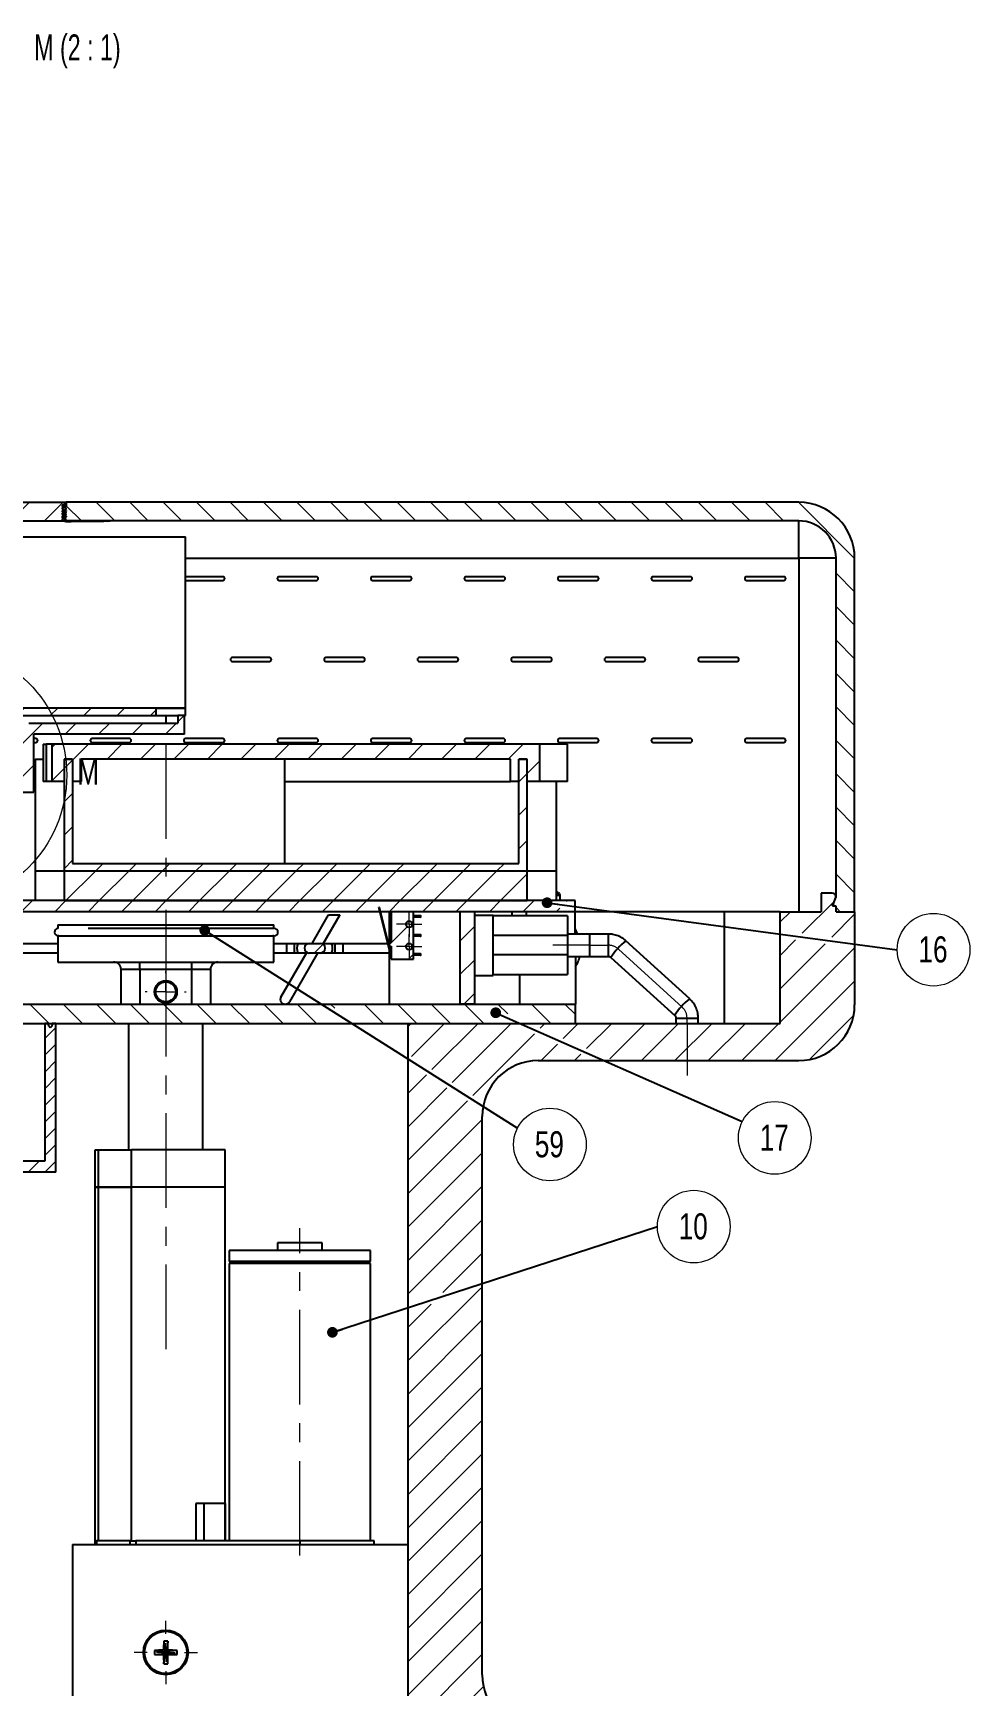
# Model space of a CAD drawing. Header units: millimetres. Extents: x 1 to 1186, y 0 to 838.
# Drawn here: x 829.7 to 955.5, y 119.3 to 341.3 of the extents above; entities that cross this region are included whole.
import ezdxf

# ---------------------------------------------------------------- set-up
doc = ezdxf.new("R2010")
doc.units = ezdxf.units.MM
doc.linetypes.add('CENTERX2', pattern=[20.32, 12.7, -2.54, 2.54, -2.54])
doc.styles.add('SLDTEXTSTYLE0', font='TXT', dxfattribs={"width": 0.75})
doc.styles.add('SLDTEXTSTYLE1', font='TXT', dxfattribs={"width": 0.666667})
doc.dimstyles.new('SLDDIMSTYLE0', dxfattribs={"dimtxt": 0.18, "dimasz": 1.44, "dimexe": 0, "dimexo": 0.0625, "dimgap": 0, "dimtad": 0, "dimtih": 1, "dimtoh": 1, "dimdec": 0, "dimrnd": 1e-09, "dimzin": 0, "dimdsep": 46, "dimtxsty": 'Standard', "dimblk1": 'DOT', "dimblk2": 'DOT', "dimsah": 1, "dimcen": 0.09, "dimadec": 0, "dimazin": 0, "dimtfac": 1.44, "dimtdec": 0, "dimtofl": 0, "dimtmove": 0, "dimatfit": 3, "dimldrblk": 'DOT', "dimfxl": 0, "dimfrac": 2, "dimtolj": 1, "dimtzin": 0, "dimarcsym": 0})

# ---------------------------------------------------------------- blocks, each defined once
blk = doc.blocks.new('SW_HATCH_3')
at = {"color": 0, "linetype": 'Continuous', "lineweight": 18}
for p, q in [((-218.94, 171.44), (-216.59, 169.08)), ((-214.6, 171.58), (-212.1, 169.08)), ((-210.11, 171.58), (-207.61, 169.08)), ((-205.62, 171.58), (-203.12, 169.08)), ((-201.13, 171.58), (-198.63, 169.08)), ((-196.64, 171.58), (-194.14, 169.08)), ((-192.15, 171.58), (-189.65, 169.08)), ((-187.66, 171.58), (-185.16, 169.08)), ((-183.17, 171.58), (-180.67, 169.08)), ((-178.68, 171.58), (-176.18, 169.08)), ((-174.19, 171.58), (-171.69, 169.08)), ((-169.7, 171.58), (-167.2, 169.08)), ((-165.21, 171.58), (-162.71, 169.08)), ((-160.72, 171.58), (-158.22, 169.08)), ((-156.23, 171.58), (-153.73, 169.08)), ((-151.74, 171.58), (-149.24, 169.08)), ((-147.22, 171.58), (-148.61, 170.19)), ((-142.73, 171.58), (-145.23, 169.08)), ((-138.24, 171.58), (-140.74, 169.08)), ((-133.75, 171.58), (-136.25, 169.08)), ((-129.26, 171.58), (-131.76, 169.08)), ((-124.77, 171.58), (-127.27, 169.08)), ((-120.27, 171.58), (-122.77, 169.08)), ((-115.78, 171.58), (-118.28, 169.08)), ((-111.29, 171.58), (-113.79, 169.08)), ((-110.86, 171.12), (-108.82, 169.08)), ((-106.83, 171.58), (-104.33, 169.08)), ((-102.34, 171.58), (-99.84, 169.08)), ((-97.85, 171.58), (-95.35, 169.08)), ((-93.36, 171.58), (-90.86, 169.08)), ((-88.87, 171.58), (-86.37, 169.08)), ((-84.38, 171.58), (-81.88, 169.08)), ((-79.89, 171.58), (-77.39, 169.08)), ((-75.4, 171.58), (-72.9, 169.08)), ((-70.91, 171.58), (-68.41, 169.08)), ((-66.42, 171.58), (-63.92, 169.08)), ((-61.93, 171.58), (-59.43, 169.08)), ((-57.44, 171.58), (-54.94, 169.08)), ((-52.95, 171.58), (-50.45, 169.08)), ((-48.46, 171.58), (-45.96, 169.08)), ((-43.97, 171.58), (-41.47, 169.08)), ((-39.48, 171.58), (-36.98, 169.08)), ((-34.99, 171.58), (-32.49, 169.08)), ((-30.5, 171.58), (-28, 169.08)), ((-26.01, 171.58), (-23.51, 169.08)), ((-21.52, 171.58), (-19.02, 169.08)), ((-17.03, 171.58), (-14.53, 169.08)), ((-12.54, 171.58), (-5, 164.04)), ((-222.03, 170.03), (-220.23, 168.24)), ((-149.15, 168.99), (-148.98, 168.83)), ((-148.84, 169.96), (-149.09, 169.71)), ((-224.09, 167.61), (-222.19, 165.7)), ((-224.98, 164), (-222.47, 161.5)), ((-7.5, 162.05), (-5, 159.55)), ((-224.98, 159.51), (-222.47, 157.01)), ((-7.5, 157.56), (-5, 155.06)), ((-224.98, 155.02), (-222.47, 152.52)), ((-7.5, 153.07), (-5, 150.57)), ((-224.98, 150.53), (-222.47, 148.03)), ((-7.5, 148.58), (-5, 146.08)), ((-224.98, 146.04), (-222.47, 143.54)), ((-171.38, 142.93), (-173.88, 140.43)), ((-166.89, 142.93), (-169.39, 140.43)), ((-162.4, 142.93), (-164.9, 140.43)), ((-157.91, 142.93), (-160.41, 140.43)), ((-156.91, 143.93), (-157.91, 142.93)), ((-153.42, 142.93), (-155.92, 140.43)), ((-152.42, 143.93), (-153.42, 142.93)), ((-148.92, 142.93), (-151.42, 140.43)), ((-147.92, 143.93), (-148.92, 142.93)), ((-144.43, 142.93), (-146.93, 140.43)), ((-143.43, 143.93), (-144.43, 142.93)), ((-139.94, 142.93), (-142.44, 140.43)), ((-138.94, 143.93), (-139.94, 142.93)), ((-135.45, 142.93), (-137.95, 140.43)), ((-134.45, 143.93), (-135.45, 142.93)), ((-129.96, 143.93), (-130.96, 142.93)), ((-125.47, 143.93), (-126.47, 142.93)), ((-121.98, 142.93), (-124.75, 140.17)), ((-120.98, 143.93), (-121.98, 142.93)), ((-117.49, 142.93), (-119.99, 140.43)), ((-116.49, 143.93), (-117.49, 142.93)), ((-112, 143.93), (-113, 142.93)), ((-107.51, 143.93), (-108.51, 142.93)), ((-103.02, 143.93), (-104.02, 142.93)), ((-98.78, 143.68), (-99.53, 142.93)), ((-95.04, 142.93), (-95.88, 142.1)), ((-7.5, 144.09), (-5, 141.59)), ((-224.98, 141.55), (-222.47, 139.05)), ((-173.88, 140.43), (-175, 139.31)), ((-114, 141.93), (-116.7, 139.24)), ((-109.51, 141.93), (-111.01, 140.43)), ((-105.02, 141.93), (-106.52, 140.43)), ((-100.53, 141.93), (-102.03, 140.43)), ((-96.04, 141.93), (-97.54, 140.43)), ((-170, 139.82), (-175, 134.82)), ((-135, 138.9), (-137, 136.9)), ((-122.75, 137.68), (-124.75, 135.68)), ((-112.36, 139.08), (-112.81, 138.64)), ((-107.87, 139.08), (-110, 136.96)), ((-103.38, 139.08), (-105.38, 137.08)), ((-98.89, 139.08), (-100.89, 137.08)), ((-94.4, 139.08), (-96.4, 137.08)), ((-89.91, 139.08), (-91.91, 137.08)), ((-85.42, 139.08), (-87.42, 137.08)), ((-80.93, 139.08), (-82.93, 137.08)), ((-76.44, 139.08), (-78.44, 137.08)), ((-71.95, 139.08), (-73.95, 137.08)), ((-67.46, 139.08), (-69.46, 137.08)), ((-62.97, 139.08), (-64.97, 137.08)), ((-58.48, 139.08), (-60.48, 137.08)), ((-53.99, 139.08), (-55.99, 137.08)), ((-49.5, 139.08), (-51.5, 137.08)), ((-7.5, 139.6), (-5, 137.1)), ((-224.98, 137.06), (-222.47, 134.56)), ((-115.2, 136.25), (-118.78, 132.67)), ((-111.13, 135.83), (-112.81, 134.15)), ((-110, 136.96), (-111.13, 135.83)), ((-47.27, 136.83), (-48.95, 135.15)), ((-170, 135.33), (-175, 130.33)), ((-135, 134.41), (-137, 132.41)), ((-120.77, 135.17), (-124.75, 131.19)), ((-48.95, 135.15), (-50.08, 134.02)), ((-7.5, 135.11), (-5, 132.61)), ((-224.98, 132.57), (-223.99, 131.58)), ((-133.12, 131.79), (-134.03, 130.88)), ((-128.29, 132.13), (-129.54, 130.88)), ((-124.74, 131.19), (-125.05, 130.88)), ((-110, 132.47), (-111.13, 131.34)), ((-223.73, 130.99), (-224.74, 129.98)), ((-175, 130.33), (-176, 129.33)), ((-170, 130.84), (-174, 126.84)), ((-134.03, 130.88), (-137, 127.92)), ((-129.54, 130.88), (-131.54, 128.88)), ((-125.05, 130.88), (-126.62, 129.31)), ((-48.95, 130.66), (-50.08, 129.53)), ((-7.5, 130.62), (-5, 128.12)), ((-151.51, 126.87), (-152.79, 125.6)), ((-147.02, 126.88), (-148.28, 125.62)), ((-122.75, 128.7), (-124.75, 126.7)), ((-110, 127.98), (-111.13, 126.85)), ((-223.73, 126.5), (-224.74, 125.49)), ((-175.26, 125.58), (-176, 124.84)), ((-170, 126.35), (-175, 121.35)), ((-135, 125.43), (-137, 123.43)), ((-48.95, 126.17), (-50.08, 125.04)), ((-7.5, 126.13), (-5, 123.63)), ((-122.75, 124.21), (-124.75, 122.21)), ((-110, 123.49), (-111.13, 122.36)), ((-105.91, 123.08), (-106.91, 122.08)), ((-101.42, 123.08), (-102.42, 122.08)), ((-96.93, 123.08), (-97.93, 122.08)), ((-92.44, 123.08), (-93.44, 122.08)), ((-87.95, 123.08), (-88.95, 122.08)), ((-83.46, 123.08), (-84.46, 122.08)), ((-78.97, 123.08), (-79.97, 122.08)), ((-74.48, 123.08), (-75.48, 122.08)), ((-69.99, 123.08), (-70.99, 122.08)), ((-65.5, 123.08), (-66.5, 122.08)), ((-61.01, 123.08), (-62.01, 122.08)), ((-56.52, 123.08), (-57.52, 122.08)), ((-52.03, 123.08), (-53.03, 122.08)), ((-223.73, 122.01), (-224.74, 121)), ((-175, 121.35), (-176, 120.35)), ((-170, 121.86), (-175, 116.86)), ((-135, 120.94), (-137, 118.94)), ((-106.91, 122.08), (-110.91, 118.08)), ((-102.42, 122.08), (-106.42, 118.08)), ((-97.93, 122.08), (-101.93, 118.08)), ((-93.44, 122.08), (-97.44, 118.08)), ((-88.95, 122.08), (-92.95, 118.08)), ((-84.46, 122.08), (-88.46, 118.08)), ((-79.97, 122.08), (-83.97, 118.08)), ((-75.48, 122.08), (-79.48, 118.08)), ((-70.99, 122.08), (-74.99, 118.08)), ((-66.5, 122.08), (-70.5, 118.08)), ((-62.01, 122.08), (-66.01, 118.08)), ((-57.52, 122.08), (-61.52, 118.08)), ((-53.03, 122.08), (-57.03, 118.08)), ((-48.95, 121.68), (-52.54, 118.08)), ((-7.5, 121.64), (-5, 119.14)), ((-169.28, 118.08), (-170.04, 117.33)), ((-164.79, 118.08), (-166.29, 116.58)), ((-160.3, 118.08), (-161.8, 116.58)), ((-155.81, 118.08), (-157.31, 116.58)), ((-151.32, 118.08), (-152.82, 116.58)), ((-146.83, 118.08), (-148.33, 116.58)), ((-142.34, 118.08), (-143.84, 116.58)), ((-137.85, 118.08), (-139.35, 116.58)), ((-133.36, 118.08), (-134.86, 116.58)), ((-128.87, 118.08), (-130.37, 116.58)), ((-124.38, 118.08), (-125.88, 116.58)), ((-122.75, 119.72), (-124.38, 118.08)), ((-119.89, 118.08), (-121.39, 116.58)), ((-115.4, 118.08), (-116.9, 116.58)), ((-110.91, 118.08), (-112.41, 116.58)), ((-106.42, 118.08), (-107.92, 116.58)), ((-101.93, 118.08), (-103.43, 116.58)), ((-97.44, 118.08), (-98.94, 116.58)), ((-92.95, 118.08), (-94.45, 116.58)), ((-88.46, 118.08), (-89.96, 116.58)), ((-83.97, 118.08), (-85.47, 116.58)), ((-79.48, 118.08), (-80.98, 116.58)), ((-74.99, 118.08), (-76.49, 116.58)), ((-70.5, 118.08), (-72, 116.58)), ((-66.01, 118.08), (-67.51, 116.58)), ((-61.52, 118.08), (-63.02, 116.58)), ((-57.03, 118.08), (-58.53, 116.58)), ((-52.54, 118.08), (-54.04, 116.58)), ((-48.05, 118.08), (-49.55, 116.58)), ((-43.56, 118.08), (-43.69, 117.95)), ((-7.71, 118.02), (-12.04, 113.68)), ((-223.73, 117.52), (-224.74, 116.51)), ((-175, 116.86), (-176, 115.86)), ((-170, 117.37), (-175, 112.37)), ((-68.44, 115.66), (-68.5, 115.6)), ((-44.58, 117.06), (-45.06, 116.58)), ((-13.63, 116.58), (-15, 115.21)), ((-5, 116.23), (-8.08, 113.15)), ((-7.88, 117.53), (-7.68, 117.33)), ((-7.5, 117.15), (-6.93, 116.58)), ((-167.5, 115.38), (-175, 107.88)), ((-65.07, 114.54), (-67.49, 112.12)), ((-64.24, 115.37), (-64.46, 115.15)), ((-56, 114.62), (-58, 112.62)), ((-223.73, 113.03), (-224.74, 112.02)), ((-175, 112.37), (-176, 111.37)), ((-162.54, 111.35), (-163.42, 110.48)), ((-76.37, 112.22), (-77.55, 111.03)), ((-67.54, 112.06), (-67.6, 112)), ((-12.93, 112.8), (-15, 110.72)), ((-8.97, 112.26), (-15, 106.23)), ((-5.02, 111.73), (-15, 101.74)), ((-167.5, 110.89), (-175, 103.39)), ((-64.24, 110.87), (-64.91, 110.21)), ((-56, 110.13), (-58, 108.13)), ((-223.73, 108.54), (-224.74, 107.53)), ((-175, 107.88), (-176, 106.88)), ((-5, 107.25), (-15.67, 96.58)), ((-167.5, 106.4), (-175, 98.9)), ((-56, 105.64), (-57.46, 104.18)), ((-223.73, 104.05), (-224.74, 103.04)), ((-175, 103.39), (-176, 102.39)), ((-165.16, 104.18), (-162.56, 101.58)), ((-160.67, 104.18), (-158.07, 101.58)), ((-156.18, 104.18), (-153.58, 101.58)), ((-151.69, 104.18), (-149.09, 101.58)), ((-147.2, 104.18), (-144.6, 101.58)), ((-142.71, 104.18), (-140.11, 101.58)), ((-138.22, 104.18), (-135.62, 101.58)), ((-120.26, 104.18), (-117.66, 101.58)), ((-115.77, 104.18), (-113.17, 101.58)), ((-111.28, 104.18), (-108.68, 101.58)), ((-106.79, 104.18), (-104.19, 101.58)), ((-102.3, 104.18), (-99.7, 101.58)), ((-97.81, 104.18), (-95.21, 101.58)), ((-93.32, 104.18), (-90.72, 101.58)), ((-88.83, 104.18), (-86.23, 101.58)), ((-84.34, 104.18), (-81.74, 101.58)), ((-79.85, 104.18), (-77.25, 101.58)), ((-75.36, 104.18), (-74.79, 103.62)), ((-70.87, 104.18), (-68.27, 101.58)), ((-66.38, 104.18), (-63.78, 101.58)), ((-61.88, 104.18), (-59.28, 101.58)), ((-57.39, 104.18), (-54.79, 101.58)), ((-52.9, 104.18), (-51.57, 102.85)), ((-48.41, 104.18), (-45.81, 101.58)), ((-43.92, 104.18), (-42.5, 102.76)), ((-5.14, 102.62), (-11.04, 96.73)), ((-167.5, 101.91), (-175, 94.41)), ((-164.17, 100.75), (-175, 89.92)), ((-167.5, 102.04), (-167.05, 101.58)), ((-134.75, 100.98), (-136.25, 99.48)), ((-112.25, 101.03), (-113.75, 99.53)), ((-64.55, 101.58), (-65, 101.13)), ((-60.06, 101.58), (-64.52, 97.12)), ((-55.57, 101.58), (-61.77, 95.38)), ((-51.11, 101.55), (-59.02, 93.64)), ((-47.99, 100.18), (-56.27, 91.9)), ((-46.59, 101.58), (-47.24, 100.94)), ((-42.1, 101.58), (-44.12, 99.57)), ((-37.61, 101.58), (-41, 98.19)), ((-33.12, 101.58), (-37.89, 96.82)), ((-28.63, 101.58), (-33.63, 96.58)), ((-24.14, 101.58), (-29.14, 96.58)), ((-19.65, 101.58), (-24.65, 96.58)), ((-15.16, 101.58), (-20.16, 96.58)), ((-223.73, 99.56), (-224.74, 98.55)), ((-175, 98.9), (-176, 97.9)), ((-161.92, 98.51), (-175, 85.43)), ((-137.5, 98.98), (-136.25, 97.73)), ((-134.75, 98.74), (-136.25, 97.24)), ((-112.25, 98.79), (-113.75, 97.29)), ((-44.88, 98.81), (-47.1, 96.58)), ((-160, 95.94), (-175, 80.94)), ((-134.75, 96.49), (-136.25, 94.99)), ((-112.25, 96.54), (-113.75, 95.04)), ((-41.76, 97.43), (-42.61, 96.58)), ((-223.73, 95.07), (-224.74, 94.06)), ((-175, 94.41), (-176, 93.41)), ((-137.5, 94.49), (-136.25, 93.24)), ((-134.75, 94.25), (-136.25, 92.75)), ((-112.25, 94.3), (-113.75, 92.8)), ((-62.5, 94.66), (-65, 92.15)), ((-160, 91.45), (-175, 76.45)), ((-134.75, 92), (-136.25, 90.5)), ((-112.25, 92.05), (-113.75, 90.55)), ((-59.75, 92.92), (-65, 87.66)), ((-57, 91.18), (-65, 83.17)), ((-223.73, 90.58), (-224.74, 89.57)), ((-175, 89.92), (-176, 88.92)), ((-137.5, 90), (-136.25, 88.75)), ((-134.75, 89.76), (-136.25, 88.26)), ((-112.25, 89.81), (-113.75, 88.31)), ((-160, 86.96), (-175, 71.96)), ((-134.75, 87.51), (-136.25, 86.01)), ((-112.25, 87.56), (-113.75, 86.06)), ((-55, 88.68), (-65, 78.68)), ((-223.73, 86.09), (-224.74, 85.08)), ((-175, 85.43), (-176, 84.43)), ((-137.5, 85.51), (-136.25, 84.26)), ((-134.75, 85.27), (-136.25, 83.77)), ((-112.25, 85.32), (-113.75, 83.82)), ((-160, 82.47), (-175, 67.47)), ((-134.69, 83.08), (-136.19, 81.58)), ((-132.44, 83.08), (-133.94, 81.58)), ((-130.2, 83.08), (-131.7, 81.58)), ((-127.95, 83.08), (-129.45, 81.58)), ((-125.71, 83.08), (-127.21, 81.58)), ((-123.46, 83.08), (-124.96, 81.58)), ((-121.22, 83.08), (-122.72, 81.58)), ((-118.97, 83.08), (-120.47, 81.58)), ((-116.73, 83.08), (-118.23, 81.58)), ((-114.48, 83.08), (-115.98, 81.58)), ((-112.25, 83.07), (-113.74, 81.58)), ((-55, 84.19), (-65, 74.19)), ((-223.73, 81.6), (-224.74, 80.59)), ((-175, 80.94), (-176, 79.94)), ((-160, 77.98), (-175, 62.98)), ((-55, 79.7), (-65, 69.7)), ((-223.73, 77.11), (-224.74, 76.1)), ((-175, 76.45), (-176, 75.45)), ((-160, 73.49), (-175, 58.49)), ((-55, 75.21), (-65, 65.21)), ((-223.73, 72.62), (-224.74, 71.61)), ((-175, 71.96), (-176, 70.96)), ((-160, 69), (-175, 54)), ((-55, 70.72), (-60.3, 65.43)), ((-223.73, 68.13), (-224.74, 67.12)), ((-175, 67.47), (-176, 66.47)), ((-160, 64.51), (-175, 49.51)), ((-55.2, 66.03), (-65, 56.23)), ((-223.73, 63.64), (-224.74, 62.63)), ((-175, 62.98), (-176, 61.98)), ((-61.85, 63.87), (-65, 60.72)), ((-160, 60.02), (-175, 45.02)), ((-55, 61.74), (-65, 51.74)), ((-223.73, 59.15), (-224.74, 58.13)), ((-175, 58.49), (-176, 57.49)), ((-160, 55.53), (-175, 40.53)), ((-55, 57.25), (-65, 47.25)), ((-223.73, 54.66), (-224.74, 53.64)), ((-175, 54), (-176, 53)), ((-55, 52.76), (-65, 42.76)), ((-223.73, 50.17), (-224.74, 49.15)), ((-175, 49.51), (-176, 48.51)), ((-160, 51.04), (-175, 36.04)), ((-55, 48.27), (-65, 38.27)), ((-223.73, 45.68), (-224.74, 44.66)), ((-175, 45.02), (-176, 44.02)), ((-160, 46.55), (-175, 31.55)), ((-55, 43.78), (-65, 33.78)), ((-223.73, 41.19), (-224.74, 40.17)), ((-175, 40.53), (-176, 39.53)), ((-160, 42.06), (-175, 27.06)), ((-55, 39.29), (-65, 29.29)), ((-223.73, 36.7), (-224.74, 35.68)), ((-175, 36.04), (-176, 35.04)), ((-160, 37.57), (-175, 22.57)), ((-55, 34.8), (-65, 24.8)), ((-223.73, 32.21), (-224.74, 31.19)), ((-175, 31.55), (-176, 30.55)), ((-160, 33.08), (-175, 18.08)), ((-55, 30.31), (-65, 20.31)), ((-223.73, 27.71), (-224.74, 26.7)), ((-175, 27.06), (-176, 26.06)), ((-160, 28.59), (-175, 13.59)), ((-55, 25.82), (-65, 15.82)), ((-223.73, 23.22), (-224.74, 22.21)), ((-175, 22.57), (-176, 21.57)), ((-160, 24.1), (-175, 9.1)), ((-55, 21.33), (-65, 11.33)), ((-223.73, 18.73), (-224.74, 17.72)), ((-160, 19.61), (-183.02, -3.42)), ((-175, 18.08), (-176, 17.08)), ((-55, 16.84), (-65, 6.84)), ((-223.73, 14.24), (-224.74, 13.23)), ((-160, 15.11), (-178.53, -3.42)), ((-175, 13.59), (-176, 12.59)), ((-54.83, 12.52), (-70.77, -3.42)), ((-223.64, 9.85), (-224.74, 8.74)), ((-201.99, 9.04), (-204.45, 6.58)), ((-197.5, 9.04), (-199.96, 6.58)), ((-193.01, 9.04), (-195.47, 6.58)), ((-188.52, 9.04), (-190.98, 6.58)), ((-184.03, 9.04), (-186.49, 6.58)), ((-179.54, 9.04), (-182, 6.58)), ((-175, 9.1), (-177.51, 6.58)), ((-160, 10.62), (-174.04, -3.42)), ((-53.4, 9.46), (-66.28, -3.42)), ((-221.34, 7.66), (-222.41, 6.58)), ((-216.92, 7.58), (-217.92, 6.58)), ((-212.43, 7.58), (-213.43, 6.58)), ((-207.59, 7.93), (-208.94, 6.58)), ((-50.95, 7.42), (-61.79, -3.42)), ((-217.92, 6.58), (-224.74, -0.24)), ((-222.41, 6.58), (-224.74, 4.25)), ((-213.43, 6.58), (-223.43, -3.42)), ((-208.94, 6.58), (-218.94, -3.42)), ((-204.45, 6.58), (-214.45, -3.42)), ((-199.96, 6.58), (-209.96, -3.42)), ((-195.47, 6.58), (-205.47, -3.42)), ((-190.98, 6.58), (-200.98, -3.42)), ((-186.49, 6.58), (-196.49, -3.42)), ((-182, 6.58), (-192, -3.42)), ((-177.51, 6.58), (-187.51, -3.42)), ((-159.55, 6.58), (-169.55, -3.42)), ((-155.06, 6.58), (-165.06, -3.42)), ((-150.57, 6.58), (-160.57, -3.42)), ((-146.08, 6.58), (-156.08, -3.42)), ((-141.59, 6.58), (-151.59, -3.42)), ((-137.1, 6.58), (-147.1, -3.42)), ((-132.61, 6.58), (-142.61, -3.42)), ((-128.12, 6.58), (-138.12, -3.42)), ((-123.63, 6.58), (-133.63, -3.42)), ((-119.14, 6.58), (-129.14, -3.42)), ((-114.65, 6.58), (-124.65, -3.42)), ((-110.16, 6.58), (-120.16, -3.42)), ((-105.67, 6.58), (-115.67, -3.42)), ((-101.18, 6.58), (-111.18, -3.42)), ((-96.69, 6.58), (-106.69, -3.42)), ((-92.2, 6.58), (-102.2, -3.42)), ((-87.71, 6.58), (-97.71, -3.42)), ((-83.22, 6.58), (-93.22, -3.42)), ((-78.73, 6.58), (-88.73, -3.42)), ((-74.24, 6.58), (-84.24, -3.42)), ((-69.75, 6.58), (-79.75, -3.42)), ((-65.26, 6.58), (-75.26, -3.42)), ((-47.3, 6.58), (-57.3, -3.42)), ((-42.81, 6.58), (-52.81, -3.42)), ((-38.32, 6.58), (-48.32, -3.42)), ((-33.83, 6.58), (-43.83, -3.42)), ((-29.34, 6.58), (-39.34, -3.42)), ((-24.85, 6.58), (-34.85, -3.42)), ((-20.36, 6.58), (-30.36, -3.42)), ((-15.87, 6.58), (-25.87, -3.42)), ((-11.38, 6.58), (-21.38, -3.42)), ((-6.89, 6.58), (-16.89, -3.42)), ((-2.4, 6.58), (-12.4, -3.42)), ((0, 4.49), (-7.91, -3.42)), ((0, 0), (-3.42, -3.42))]:
    blk.add_line(p, q, dxfattribs=at)
blk = doc.blocks.new('SW_NOTE_0_30')
at = {"color": 0, "linetype": 'Continuous', "lineweight": 0}
blk.add_circle((4.88, 0), 4.88, dxfattribs=at)
at = {"color": 0, "linetype": 'Continuous', "lineweight": 0, "insert": (4.81, 1.79), "char_height": 3.5, "attachment_point": 2, "style": 'SLDTEXTSTYLE0'}
blk.add_mtext('10', dxfattribs=at)
blk = doc.blocks.new('_Dot')
at = {"color": 0, "linetype": 'ByBlock', "lineweight": -2}
blk.add_line((-0.5, 0), (-1, 0), dxfattribs=at)
at = {"color": 0, "linetype": 'ByBlock', "const_width": 0.5}
blk.add_lwpolyline([(-0.25, 0, 1), (0.25, 0, 1)], format="xyb", close=True, dxfattribs=at)
blk = doc.blocks.new('SW_NOTE_0_31')
at = {"color": 0, "linetype": 'Continuous', "lineweight": 0}
blk.add_circle((4.35, -2.21), 4.88, dxfattribs=at)
at = {"color": 0, "linetype": 'Continuous', "lineweight": 0, "insert": (4.28, -0.43), "char_height": 3.5, "attachment_point": 2, "style": 'SLDTEXTSTYLE0'}
blk.add_mtext('17', dxfattribs=at)
blk = doc.blocks.new('SW_NOTE_0_32')
at = {"color": 0, "linetype": 'Continuous', "lineweight": 0}
blk.add_circle((4.88, 0), 4.88, dxfattribs=at)
at = {"color": 0, "linetype": 'Continuous', "lineweight": 0, "insert": (4.81, 1.79), "char_height": 3.5, "attachment_point": 2, "style": 'SLDTEXTSTYLE0'}
blk.add_mtext('16', dxfattribs=at)
blk = doc.blocks.new('SW_NOTE_0_33')
at = {"color": 0, "linetype": 'Continuous', "lineweight": 0}
blk.add_circle((4.35, -2.21), 4.88, dxfattribs=at)
at = {"color": 0, "linetype": 'Continuous', "lineweight": 0, "insert": (4.28, -0.43), "char_height": 3.5, "attachment_point": 2, "style": 'SLDTEXTSTYLE0'}
blk.add_mtext('59', dxfattribs=at)
blk = doc.blocks.new('SW_CENTERMARKSYMBOL_11')
at = {"color": 0, "linetype": 'Continuous', "lineweight": 18}
for p, q in [((0, 2.5), (0, 2.75)), ((-2.5, 0), (-2.75, 0)), ((0, 0), (-1.25, 0)), ((0, 0), (0, 1.25)), ((0, 0), (0, -1.25)), ((0, 0), (1.25, 0)), ((2.5, 0), (2.75, 0)), ((0, -2.5), (0, -2.75))]:
    blk.add_line(p, q, dxfattribs=at)
blk = doc.blocks.new('SW_CENTERMARKSYMBOL_12')
at = {"color": 0, "linetype": 'Continuous', "lineweight": 18}
for p, q in [((-1.25, 0), (-1.6875, 0)), ((0, 0), (-1.25, 0)), ((0, 1.25), (0, 1.6875)), ((0, 0), (0, 1.25)), ((0, 0), (0, -1.25)), ((0, 0), (1.25, 0)), ((1.25, 0), (1.6875, 0)), ((0, -1.25), (0, -1.6875))]:
    blk.add_line(p, q, dxfattribs=at)
blk = doc.blocks.new('SW_CENTERMARKSYMBOL_13')
at = {"color": 0, "linetype": 'Continuous', "lineweight": 18}
for p, q in [((-1.25, 0), (-1.6875, 0)), ((0, 0), (-1.25, 0)), ((0, 1.25), (0, 1.6875)), ((0, 0), (0, 1.25)), ((0, 0), (0, -1.25)), ((0, 0), (1.25, 0)), ((1.25, 0), (1.6875, 0)), ((0, -1.25), (0, -1.6875))]:
    blk.add_line(p, q, dxfattribs=at)
blk = doc.blocks.new('SW_CENTERMARKSYMBOL_14')
at = {"color": 0, "linetype": 'Continuous', "lineweight": 18}
for p, q in [((0, 2.5), (0, 4.25)), ((-2.5, 0), (-4.25, 0)), ((0, 0), (-1.25, 0)), ((0, 0), (0, 1.25)), ((0, 0), (0, -1.25)), ((0, 0), (1.25, 0)), ((2.5, 0), (4.25, 0)), ((0, -2.5), (0, -4.25))]:
    blk.add_line(p, q, dxfattribs=at)

msp = doc.modelspace()

# ---------------------------------------------------------------- linework, layer by layer
at = {"color": 7, "linetype": 'Continuous', "lineweight": 25}
for p, q in [((795.89, 278.27), (834.19, 278.27)), ((833.65, 277.89), (833.65, 277.7)), ((834.19, 277.89), (833.65, 277.89)), ((833.94, 277.7), (833.65, 277.7)), ((833.65, 277.57), (833.65, 277.39)), ((834.19, 278.12), (834.19, 278.27)), ((834.19, 278.27), (834.19, 277.81)), ((932.54, 278.27), (834.19, 278.27)), ((795.92, 275.77), (833.95, 275.77)), ((834.19, 277.14), (833.65, 277.14)), ((833.65, 277.14), (833.65, 276.95)), ((833.94, 276.95), (833.65, 276.95)), ((833.65, 276.82), (833.65, 276.64)), ((834.19, 276.39), (833.65, 276.39)), ((833.65, 276.39), (833.65, 276.2)), ((833.94, 276.2), (833.65, 276.2)), ((833.65, 276.07), (833.65, 275.89)), ((833.95, 275.77), (834.1, 275.77)), ((834.19, 277.37), (834.19, 277.47)), ((834.19, 277.15), (834.19, 277.06)), ((834.19, 276.62), (834.19, 276.72)), ((834.19, 276.4), (834.19, 276.31)), ((834.19, 275.87), (834.19, 275.97)), ((834.19, 275.65), (834.19, 275.77)), ((932.54, 275.77), (834.19, 275.77)), ((839.63, 275.72), (839.72, 275.77)), ((932.54, 270.77), (932.54, 275.77)), ((780.17, 273.62), (850.17, 273.62)), ((850.17, 250.62), (850.17, 273.62)), ((850.17, 270.77), (932.54, 270.77)), ((937.54, 270.77), (932.54, 270.77)), ((932.54, 270.77), (932.54, 223.27)), ((937.54, 225.27), (937.54, 270.77)), ((940.04, 223.27), (940.04, 270.77)), ((850.21, 268.27), (850.17, 268.27)), ((850.17, 267.77), (850.21, 267.77)), ((855.21, 268.27), (850.21, 268.27)), ((850.21, 267.77), (855.21, 267.77)), ((867.76, 268.27), (862.76, 268.27)), ((862.76, 267.77), (867.76, 267.77)), ((880.32, 268.27), (875.32, 268.27)), ((875.32, 267.77), (880.32, 267.77)), ((892.87, 268.27), (887.87, 268.27)), ((887.87, 267.77), (892.87, 267.77)), ((905.43, 268.27), (900.43, 268.27)), ((900.43, 267.77), (905.43, 267.77)), ((917.98, 268.27), (912.98, 268.27)), ((912.98, 267.77), (917.98, 267.77)), ((930.54, 268.27), (925.54, 268.27)), ((925.54, 267.77), (930.54, 267.77)), ((861.48, 257.4), (856.48, 257.4)), ((856.48, 256.9), (861.48, 256.9)), ((874.04, 257.4), (869.04, 257.4)), ((869.04, 256.9), (874.04, 256.9)), ((886.59, 257.4), (881.59, 257.4)), ((881.59, 256.9), (886.59, 256.9)), ((899.15, 257.4), (894.15, 257.4)), ((894.15, 256.9), (899.15, 256.9)), ((911.7, 257.4), (906.7, 257.4)), ((906.7, 256.9), (911.7, 256.9)), ((924.26, 257.4), (919.26, 257.4)), ((919.26, 256.9), (924.26, 256.9)), ((844.27, 250.62), (780.17, 250.62)), ((784.08, 249.62), (846.26, 249.62)), ((850.17, 250.62), (844.27, 250.62)), ((846.26, 249.62), (846.26, 250.62)), ((846.26, 250.62), (850.17, 250.62)), ((846.26, 249.62), (849.17, 249.62)), ((847.61, 248.62), (847.61, 249.62)), ((849.17, 249.62), (849.17, 248.62)), ((850.04, 249.62), (849.17, 249.62)), ((850.04, 247.12), (850.04, 249.62)), ((850.04, 249.62), (850.17, 249.62)), ((850.17, 249.62), (850.17, 250.62)), ((829.17, 248.62), (849.17, 248.62)), ((850.04, 247.12), (829.84, 247.12)), ((829.84, 239.35), (829.84, 247.12)), ((830.1, 246.52), (829.84, 246.52)), ((842.65, 246.52), (837.65, 246.52)), ((855.21, 246.52), (850.21, 246.52)), ((867.76, 246.52), (862.76, 246.52)), ((880.32, 246.52), (875.32, 246.52)), ((892.87, 246.52), (887.87, 246.52)), ((905.43, 246.52), (900.43, 246.52)), ((917.98, 246.52), (912.98, 246.52)), ((930.54, 246.52), (925.54, 246.52)), ((829.84, 246.02), (830.1, 246.02)), ((831.09, 245.77), (831.09, 240.77)), ((831.09, 245.77), (831.5, 245.77)), ((831.5, 245.77), (831.5, 240.77)), ((832.23, 245.77), (831.5, 245.77)), ((832.23, 245.77), (832.23, 240.77)), ((897.77, 245.77), (832.23, 245.77)), ((837.65, 246.02), (842.65, 246.02)), ((850.21, 246.02), (855.21, 246.02)), ((862.76, 246.02), (867.76, 246.02)), ((875.32, 246.02), (880.32, 246.02)), ((887.87, 246.02), (892.87, 246.02)), ((897.77, 240.77), (897.77, 245.77)), ((901.5, 245.77), (897.77, 245.77)), ((900.43, 246.02), (905.43, 246.02)), ((901.5, 240.77), (901.5, 245.77)), ((912.98, 246.02), (917.98, 246.02)), ((925.54, 246.02), (930.54, 246.02)), ((830, 243.77), (830, 228.77)), ((830, 243.77), (831.09, 243.77)), ((835.04, 243.77), (833.91, 243.77)), ((833.91, 243.77), (833.91, 240.77)), ((833.91, 243.77), (833.91, 228.77)), ((833.91, 243.77), (835.04, 243.77)), ((835.04, 243.77), (835.04, 240.77)), ((835.04, 243.77), (835.04, 229.77)), ((836.18, 243.77), (836.18, 240.77)), ((893.82, 243.77), (836.18, 243.77)), ((863.54, 229.77), (863.54, 243.77)), ((893.82, 240.77), (893.82, 243.77)), ((896.09, 243.77), (894.96, 243.77)), ((894.96, 240.77), (894.96, 243.77)), ((894.96, 229.77), (894.96, 243.77)), ((894.96, 243.77), (896.09, 243.77)), ((896.09, 240.77), (896.09, 243.77)), ((896.09, 228.77), (896.09, 243.77)), ((831.5, 240.77), (831.09, 240.77)), ((832.23, 240.77), (831.5, 240.77)), ((833.91, 240.77), (832.23, 240.77)), ((836.18, 240.77), (835.04, 240.77)), ((863.54, 240.77), (893.82, 240.77)), ((894.96, 240.77), (893.82, 240.77)), ((897.77, 240.77), (896.09, 240.77)), ((901.5, 240.77), (897.77, 240.77)), ((900, 228.77), (900, 240.77)), ((822.29, 239.35), (829.84, 239.35)), ((830, 228.77), (830, 224.77)), ((830, 228.77), (833.91, 228.77)), ((830, 228.77), (833.91, 228.77)), ((833.91, 228.77), (833.91, 224.77)), ((833.91, 228.77), (896.09, 228.77)), ((833.91, 228.77), (896.09, 228.77)), ((835.04, 229.77), (894.96, 229.77)), ((896.09, 224.77), (896.09, 228.77)), ((896.09, 228.77), (900, 228.77)), ((896.09, 228.77), (900, 228.77)), ((900, 224.77), (900, 228.77)), ((902.5, 224.77), (775, 224.77)), ((833.91, 224.77), (896.09, 224.77)), ((900, 225.71), (900.4, 225.71)), ((900, 225.51), (900.5, 225.51)), ((900.5, 224.77), (900.5, 225.51)), ((902.5, 223.27), (902.5, 224.77)), ((935.54, 225.77), (935.54, 223.27)), ((937.04, 225.77), (935.54, 225.77)), ((937.09, 224.02), (937.54, 225.27)), ((937.09, 224.02), (937.51, 225.19)), ((902.5, 223.27), (775, 223.27)), ((867.18, 219.02), (869.4, 222.87)), ((870.9, 222.87), (868.63, 218.93)), ((869.4, 222.87), (870.9, 222.87)), ((876.23, 223.84), (876.16, 223.83)), ((877.71, 217.6), (876.16, 223.83)), ((877.8, 217.54), (876.23, 223.84)), ((877.54, 223.27), (877.54, 218.59)), ((877.8, 223.27), (877.8, 219.14)), ((880.8, 223.27), (877.8, 223.27)), ((880.8, 216.89), (880.8, 223.27)), ((881.7, 222.74), (880.8, 222.74)), ((881.7, 222.54), (880.8, 222.54)), ((881.7, 222.54), (881.7, 222.74)), ((887.04, 223.27), (887.04, 210.87)), ((889.04, 223.27), (887.04, 223.27)), ((889.04, 210.87), (889.04, 223.27)), ((889.04, 222.82), (891.5, 222.82)), ((891.5, 214.72), (891.5, 222.82)), ((901.5, 222.72), (891.5, 222.72)), ((894, 223.27), (894, 222.72)), ((896, 222.72), (896, 223.27)), ((901.5, 222.72), (901.5, 220.07)), ((902.5, 220.27), (902.5, 223.27)), ((922.54, 223.27), (902.5, 223.27)), ((922.54, 223.27), (922.54, 208.27)), ((930.04, 223.27), (922.54, 223.27)), ((930.04, 208.27), (930.04, 223.27)), ((930.04, 223.27), (935.54, 223.27)), ((937.54, 224.02), (937.09, 224.02)), ((937.54, 224.02), (937.09, 224.02)), ((937.54, 223.27), (937.54, 224.02)), ((937.54, 223.27), (937.54, 224.02)), ((937.54, 223.27), (940.04, 223.27)), ((937.54, 223.27), (940.04, 223.27)), ((940.04, 223.27), (940.04, 210.77)), ((833.04, 221.51), (833.04, 221.03)), ((833.04, 221.51), (862.04, 221.51)), ((833.18, 220.03), (833.04, 220.01)), ((833.04, 220.01), (833.04, 216.51)), ((833.04, 220.01), (862.04, 220.01)), ((833.11, 220.03), (862.11, 220.03)), ((862.11, 221.03), (837.1, 221.03)), ((862.04, 220.01), (861.91, 220.03)), ((862.04, 221.03), (862.04, 221.51)), ((862.04, 216.51), (862.04, 220.01)), ((881.7, 220.18), (880.8, 220.18)), ((881.7, 219.98), (880.8, 219.98)), ((881.7, 219.98), (881.7, 220.18)), ((901.5, 220.07), (891.5, 220.07)), ((904.5, 220.27), (901.5, 220.27)), ((901.5, 220.07), (901.5, 217.47)), ((906.98, 220.27), (904.5, 220.27)), ((904.5, 217.27), (904.5, 220.27)), ((906.98, 217.27), (906.98, 220.27)), ((812.04, 219.02), (833.04, 219.02)), ((833.04, 217.72), (812.04, 217.72)), ((862.04, 219.02), (866.8, 219.02)), ((866.43, 217.72), (862.04, 217.72)), ((863.01, 211.81), (866.48, 217.81)), ((863.8, 217.72), (863.8, 219.02)), ((863.8, 219.02), (864.8, 219.02)), ((867.93, 217.72), (864.15, 211.18)), ((864.8, 219.02), (865.29, 219.02)), ((864.8, 219.02), (864.8, 217.72)), ((865.29, 219.02), (866.78, 219.02)), ((866.43, 217.72), (865.29, 217.72)), ((866.8, 219.02), (868.3, 219.02)), ((868.3, 217.72), (866.8, 217.72)), ((877.54, 217.72), (868.3, 217.72)), ((868.68, 219.02), (869.82, 219.02)), ((868.68, 219.02), (877.36, 219.02)), ((869.82, 219.02), (870.3, 219.02)), ((870.3, 219.02), (871.3, 219.02)), ((870.3, 217.72), (870.3, 219.02)), ((871.3, 219.02), (871.3, 217.72)), ((877.43, 219.02), (877.54, 219.02)), ((877.54, 218.28), (877.54, 210.87)), ((877.55, 218.64), (877.55, 219.14)), ((877.8, 219.14), (877.55, 219.14)), ((877.55, 218.64), (877.8, 218.64)), ((877.8, 218.64), (877.8, 216.89)), ((881.7, 217.62), (880.8, 217.62)), ((881.7, 217.42), (881.7, 217.62)), ((909.34, 219.36), (909.34, 219.35)), ((917.9, 211.55), (909.34, 219.35)), ((833.04, 216.51), (862.04, 216.51)), ((844.04, 215.51), (841.54, 215.51)), ((841.54, 210.87), (841.54, 215.51)), ((844.04, 215.51), (844.04, 216.51)), ((851.04, 215.51), (844.04, 215.51)), ((844.04, 215.51), (844.04, 210.87)), ((851.04, 215.51), (851.04, 216.51)), ((853.54, 215.51), (851.04, 215.51)), ((851.04, 210.87), (851.04, 215.51)), ((853.54, 215.51), (853.54, 210.87)), ((877.8, 216.89), (880.8, 216.89)), ((881.7, 217.42), (880.8, 217.42)), ((901.5, 217.47), (891.5, 217.47)), ((901.5, 217.47), (901.5, 214.82)), ((901.5, 217.27), (904.5, 217.27)), ((902.54, 217.27), (902.54, 210.87)), ((904.5, 217.27), (906.98, 217.27)), ((907.32, 217.14), (915.88, 209.33)), ((889.04, 214.72), (891.5, 214.72)), ((891.5, 214.82), (901.5, 214.82)), ((895.04, 214.82), (895.04, 210.87)), ((917.9, 211.55), (917.9, 211.55)), ((823.79, 210.87), (902.54, 210.87)), ((889.04, 210.87), (887.04, 210.87)), ((902.54, 208.27), (902.54, 210.87)), ((916.04, 208.96), (916.04, 208.27)), ((916.04, 208.96), (919.04, 208.96)), ((919.04, 208.27), (919.04, 208.96)), ((919.04, 208.96), (919.04, 208.96)), ((823.79, 208.27), (902.54, 208.27)), ((831.29, 208.27), (831.29, 189.77)), ((831.79, 208.27), (831.29, 208.27)), ((831.79, 208.02), (831.79, 208.27)), ((832.29, 208.27), (832.29, 208.02)), ((832.79, 208.27), (832.29, 208.27)), ((832.79, 188.27), (832.79, 208.27)), ((842.54, 208.27), (842.54, 191.27)), ((852.54, 191.27), (852.54, 208.27)), ((880.04, 208.27), (880.04, 113.27)), ((880.04, 208.27), (930.04, 208.27)), ((897.54, 203.27), (932.54, 203.27)), ((890.04, 120.77), (890.04, 195.77)), ((838.04, 186.27), (838.04, 191.27)), ((838.04, 191.27), (838.47, 191.27)), ((838.47, 191.27), (838.47, 186.27)), ((838.47, 191.27), (842.95, 191.27)), ((842.95, 186.27), (842.95, 191.27)), ((855.54, 191.27), (842.95, 191.27)), ((855.54, 186.27), (855.54, 191.27)), ((831.29, 189.77), (810.29, 189.77)), ((832.79, 188.27), (808.79, 188.27)), ((838.47, 186.27), (838.04, 186.27)), ((838.04, 138.77), (838.04, 186.27)), ((838.04, 186.27), (838.47, 186.27)), ((838.47, 186.27), (842.95, 186.27)), ((838.47, 186.27), (838.47, 138.77)), ((842.95, 186.27), (838.47, 186.27)), ((855.54, 186.27), (842.95, 186.27)), ((842.95, 138.77), (842.95, 186.27)), ((855.54, 186.27), (842.95, 186.27)), ((855.54, 138.77), (855.54, 186.27)), ((856.04, 177.77), (856.04, 176.27)), ((864.62, 177.77), (856.04, 177.77)), ((862.54, 178.77), (862.54, 177.77)), ((865.25, 178.77), (862.54, 178.77)), ((875.04, 177.77), (864.62, 177.77)), ((868.54, 178.77), (865.25, 178.77)), ((868.54, 177.77), (868.54, 178.77)), ((875.04, 176.27), (875.04, 177.77)), ((864.62, 176.27), (856.04, 176.27)), ((856.04, 176.02), (856.04, 138.77)), ((864.62, 176.02), (856.04, 176.02)), ((856.14, 176.27), (856.14, 176.02)), ((875.04, 176.27), (864.62, 176.27)), ((875.04, 176.02), (864.62, 176.02)), ((874.94, 176.02), (874.94, 176.27)), ((875.04, 138.77), (875.04, 176.02)), ((851.6, 143.77), (851.6, 138.77)), ((852.67, 143.77), (851.6, 143.77)), ((852.67, 143.77), (852.67, 138.77)), ((855.5, 143.77), (852.67, 143.77)), ((855.5, 143.77), (855.5, 138.77)), ((835.04, 138.27), (835.04, 113.27)), ((835.04, 138.27), (880.04, 138.27)), ((838.04, 138.27), (838.04, 138.77)), ((838.04, 138.77), (838.25, 138.77)), ((842.74, 138.77), (838.25, 138.77)), ((838.25, 138.77), (838.25, 138.27)), ((842.74, 138.77), (843.53, 138.77)), ((842.74, 138.27), (842.74, 138.77)), ((865.54, 138.77), (843.53, 138.77)), ((843.53, 138.77), (843.53, 138.27)), ((875.54, 138.77), (865.54, 138.77)), ((865.54, 138.77), (865.54, 138.27)), ((875.54, 138.27), (875.54, 138.77)), ((847.27, 125.29), (847.4, 123.91)), ((847.81, 125.29), (847.68, 123.91)), ((846.02, 124.04), (847.4, 123.91)), ((846.02, 123.5), (847.4, 123.63)), ((847.26, 124.05), (847.4, 123.91)), ((847.4, 123.63), (847.26, 123.48)), ((847.27, 122.24), (847.4, 123.63)), ((847.4, 123.63), (847.4, 123.91)), ((847.68, 123.91), (847.4, 123.91)), ((847.4, 123.63), (847.68, 123.63)), ((847.68, 123.91), (847.82, 124.05)), ((849.07, 124.04), (847.68, 123.91)), ((847.68, 123.91), (847.68, 123.63)), ((847.82, 123.48), (847.68, 123.63)), ((849.07, 123.5), (847.68, 123.63)), ((847.81, 122.24), (847.68, 123.63))]:
    msp.add_line(p, q, dxfattribs=at)
at = {"color": 7, "linetype": 'CENTERX2', "lineweight": 18}
for p, q in [((847.54, 245.77), (847.54, 227.77)), ((847.54, 223.51), (847.54, 216.51)), ((904.5, 218.77), (899.5, 218.77)), ((904.5, 218.77), (906.98, 218.77)), ((916.89, 210.44), (908.33, 218.25)), ((847.54, 216.51), (847.54, 164.51)), ((917.54, 208.27), (917.54, 208.96)), ((917.54, 208.27), (917.54, 201.27)), ((865.54, 136.77), (865.54, 180.77))]:
    msp.add_line(p, q, dxfattribs=at)
at = {"color": 7, "linetype": 'Continuous', "lineweight": 25, "flags": 128}
for points in [[(834.19, 275.87), (833.96, 275.77), (833.95, 275.77)], [(840.03, 275.74), (840.04, 275.74), (839.84, 275.72), (839.21, 275.71), (838.15, 275.69), (836.69, 275.67), (834.86, 275.66), (834.19, 275.65)], [(902.87, 220.27), (902.63, 220.71), (902.5, 220.91)]]:
    msp.add_lwpolyline(points, dxfattribs=at)
at = {"color": 7, "linetype": 'Continuous', "lineweight": 18}
msp.add_circle((816.7, 241.62), 17.54, dxfattribs=at)
at = {"color": 7, "linetype": 'Continuous', "lineweight": 25}
for centre, radius in [((880.23, 221.58), 0.437), ((880.23, 218.58), 0.437), ((847.54, 212.51), 1.5), ((847.54, 212.51), 1.34), ((847.54, 123.77), 3), ((847.54, 123.77), 2.84)]:
    msp.add_circle(centre, radius, dxfattribs=at)
for centre, radius, start, end in [((778.79, 402.52), 136.18, 293.7605, 294.0059), ((778.99, 401.79), 135.72, 293.7529, 293.999), ((781.79, 158.12), 130.34, 66.2961, 66.5519), ((932.54, 270.77), 7.5, 0, 90), ((781.6, 157.42), 130.77, 66.2892, 66.5441), ((778.79, 401.77), 136.18, 293.7605, 294.0059), ((778.99, 401.04), 135.72, 293.7529, 293.999), ((781.79, 157.37), 130.34, 66.2961, 66.5519), ((781.6, 156.67), 130.77, 66.2892, 66.5441), ((778.79, 401.02), 136.18, 293.7605, 294.0059), ((778.99, 400.29), 135.72, 293.7529, 293.999), ((781.79, 156.62), 130.34, 66.2961, 66.5519), ((781.6, 155.92), 130.77, 66.2892, 66.5441), ((932.54, 270.77), 5, 0, 90), ((855.21, 268.02), 0.25, 270, 90), ((862.76, 268.02), 0.25, 90, 270), ((867.76, 268.02), 0.25, 270, 90), ((875.32, 268.02), 0.25, 90, 270), ((880.32, 268.02), 0.25, 270, 90), ((887.87, 268.02), 0.25, 90, 270), ((892.87, 268.02), 0.25, 270, 90), ((900.43, 268.02), 0.25, 90, 270), ((905.43, 268.02), 0.25, 270, 90), ((912.98, 268.02), 0.25, 90, 270), ((917.98, 268.02), 0.25, 270, 90), ((925.54, 268.02), 0.25, 90, 270), ((930.54, 268.02), 0.25, 270, 90), ((856.48, 257.15), 0.25, 90, 270), ((861.48, 257.15), 0.25, 270, 90), ((869.04, 257.15), 0.25, 90, 270), ((874.04, 257.15), 0.25, 270, 90), ((881.59, 257.15), 0.25, 90, 270), ((886.59, 257.15), 0.25, 270, 90), ((894.15, 257.15), 0.25, 90, 270), ((899.15, 257.15), 0.25, 270, 90), ((906.7, 257.15), 0.25, 90, 270), ((911.7, 257.15), 0.25, 270, 90), ((919.26, 257.15), 0.25, 90, 270), ((924.26, 257.15), 0.25, 270, 90), ((830.1, 246.27), 0.25, 270, 90), ((837.65, 246.27), 0.25, 90, 270), ((842.65, 246.27), 0.25, 270, 90), ((850.21, 246.27), 0.25, 90, 270), ((855.21, 246.27), 0.25, 270, 90), ((862.76, 246.27), 0.25, 90, 270), ((867.76, 246.27), 0.25, 270, 90), ((875.32, 246.27), 0.25, 90, 270), ((880.32, 246.27), 0.25, 270, 90), ((887.87, 246.27), 0.25, 90, 270), ((892.87, 246.27), 0.25, 270, 90), ((900.43, 246.27), 0.25, 90, 270), ((905.43, 246.27), 0.25, 270, 90), ((912.98, 246.27), 0.25, 90, 270), ((917.98, 246.27), 0.25, 270, 90), ((925.54, 246.27), 0.25, 90, 270), ((930.54, 246.27), 0.25, 270, 90), ((898.5, 223.07), 3.25, 54.217, 62.5136), ((900.26, 225.51), 0.24, 0, 54.217), ((937.04, 225.27), 0.5, 5.058, 90), ((937.04, 225.36), 0.5, 340, 354.942), ((881.7, 222.64), 0.1, 0, 90), ((881.7, 222.64), 0.1, 270, 0), ((833.11, 220.53), 0.5, 97.5206, 270), ((862.11, 220.53), 0.5, 270, 90), ((881.7, 220.08), 0.1, 0, 90), ((881.7, 220.08), 0.1, 270, 0), ((866.8, 218.37), 1.65, 156.8183, 203.1817), ((866.8, 218.37), 0.65, 90, 270), ((868.3, 218.37), 0.65, 270, 90), ((868.3, 218.37), 1.65, 336.8002, 23.1817), ((877.78, 217.62), 0.075, 194, 284), ((881.7, 217.52), 0.1, 0, 90), ((913.94, 213.14), 7.73, 126.51, 148.8788), ((840.54, 215.51), 1, 360, 90), ((854.54, 215.51), 1, 90, 180), ((881.7, 217.52), 0.1, 270, 0), ((898.79, 218.37), 4.5, 326.4427, 345.851), ((863.55, 211.49), 0.625, 150, 270), ((863.61, 211.49), 0.625, 270, 330), ((922.51, 205.32), 7.76, 126.5344, 148.8324), ((932.54, 210.77), 7.5, 270, 0), ((832.04, 208.02), 0.25, 180, 0), ((897.54, 195.77), 7.5, 90, 180), ((910.67, 123.8), 63.42, 178.6464, 179.7681), ((847.54, 118.06), 7.24, 87.889, 92.111), ((784.41, 123.8), 63.42, 0.2319, 1.3536), ((853.25, 123.77), 7.24, 177.889, 182.111), ((847.51, 60.64), 63.42, 90.2319, 91.3536), ((847.51, 186.9), 63.42, 268.6464, 269.7681), ((910.67, 123.74), 63.42, 180.2319, 181.3536), ((847.54, 129.48), 7.24, 267.889, 272.111), ((784.41, 123.74), 63.42, 358.6464, 359.7681), ((847.57, 60.64), 63.42, 88.6464, 89.7681), ((847.57, 186.9), 63.42, 270.2319, 271.3536), ((841.83, 123.77), 7.24, 357.889, 2.111), ((897.54, 120.77), 7.5, 180, 270)]:
    msp.add_arc(centre, radius, start, end, dxfattribs=at)
at = {"color": 7, "linetype": 'CENTERX2', "lineweight": 18}
for centre, major_axis, ratio, start_param, end_param in [((906.98, 216.78), (-2, 0), 0.993658, 3.969726, 4.712389), ((915.55, 208.96), (0, 2), 0.994715, 4.712389, 5.546328)]:
    msp.add_ellipse(centre, major_axis=major_axis, ratio=ratio, start_param=start_param, end_param=end_param, dxfattribs=at)
at = {"color": 7, "linetype": 'Continuous', "lineweight": 25}
for points, knots in [([(909.34, 219.35), (909.21, 219.46), (908.89, 219.73), (908.3, 220.04), (907.63, 220.24), (907.18, 220.26), (906.98, 220.27)], [0, 0, 0, 0, 0.197255, 0.483812, 0.770774, 1, 1, 1, 1]), ([(906.98, 217.27), (907.01, 217.27), (907.09, 217.26), (907.21, 217.22), (907.29, 217.16), (907.32, 217.14)], [0, 0, 0, 0, 0.196387, 0.655157, 1, 1, 1, 1]), ([(919.04, 208.96), (919.03, 209.13), (919.02, 209.55), (918.84, 210.2), (918.51, 210.86), (918.17, 211.29), (917.95, 211.5), (917.9, 211.55)], [0, 0, 0, 0, 0.175408, 0.430893, 0.686662, 0.92894, 1, 1, 1, 1]), ([(915.88, 209.33), (915.89, 209.32), (915.95, 209.26), (916.03, 209.13), (916.04, 209.01), (916.04, 208.96)], [0, 0, 0, 0, 0.177527, 0.6206, 1, 1, 1, 1])]:
    msp.add_open_spline(points, degree=3, knots=knots, dxfattribs=at)

# ---------------------------------------------------------------- block references
at = {"color": 7, "linetype": 'Continuous', "lineweight": 18}
msp.add_blockref('SW_HATCH_3', (945.04, 106.69), dxfattribs=at)
at = {"color": 7, "linetype": 'Continuous', "lineweight": 0}
for name, p in [('SW_CENTERMARKSYMBOL_12', (880.23, 221.58)), ('SW_NOTE_0_32', (945.76, 218.17)), ('SW_CENTERMARKSYMBOL_13', (880.23, 218.58)), ('SW_CENTERMARKSYMBOL_11', (847.54, 212.51)), ('SW_NOTE_0_31', (924.96, 195.1)), ('SW_NOTE_0_33', (894.77, 194.21)), ('SW_NOTE_0_30', (913.56, 180.97)), ('SW_CENTERMARKSYMBOL_14', (847.54, 123.77))]:
    msp.add_blockref(name, p, dxfattribs=at)

# ---------------------------------------------------------------- texts
at = {"color": 7, "linetype": 'Continuous', "lineweight": 0, "insert": (835.68, 341.12), "char_height": 3.5, "attachment_point": 2, "style": 'SLDTEXTSTYLE1'}
msp.add_mtext('M (2 : 1)', dxfattribs=at)
at = {"color": 7, "linetype": 'Continuous', "lineweight": 18, "insert": (835.66, 243.86), "char_height": 3.5, "attachment_point": 1, "style": 'SLDTEXTSTYLE0'}
msp.add_mtext('M', dxfattribs=at)

# ---------------------------------------------------------------- leaders
at = {"color": 7, "linetype": 'Continuous', "lineweight": 0}
for points in [[(898.75, 224.48), (945.76, 218.17)], [(852.78, 220.77), (894.77, 194.21)], [(891.85, 209.7), (924.96, 195.1)], [(869.92, 166.77), (913.56, 180.97)]]:
    msp.add_leader(points, dimstyle='SLDDIMSTYLE0', dxfattribs=at)

doc.saveas('drawing.dxf')
